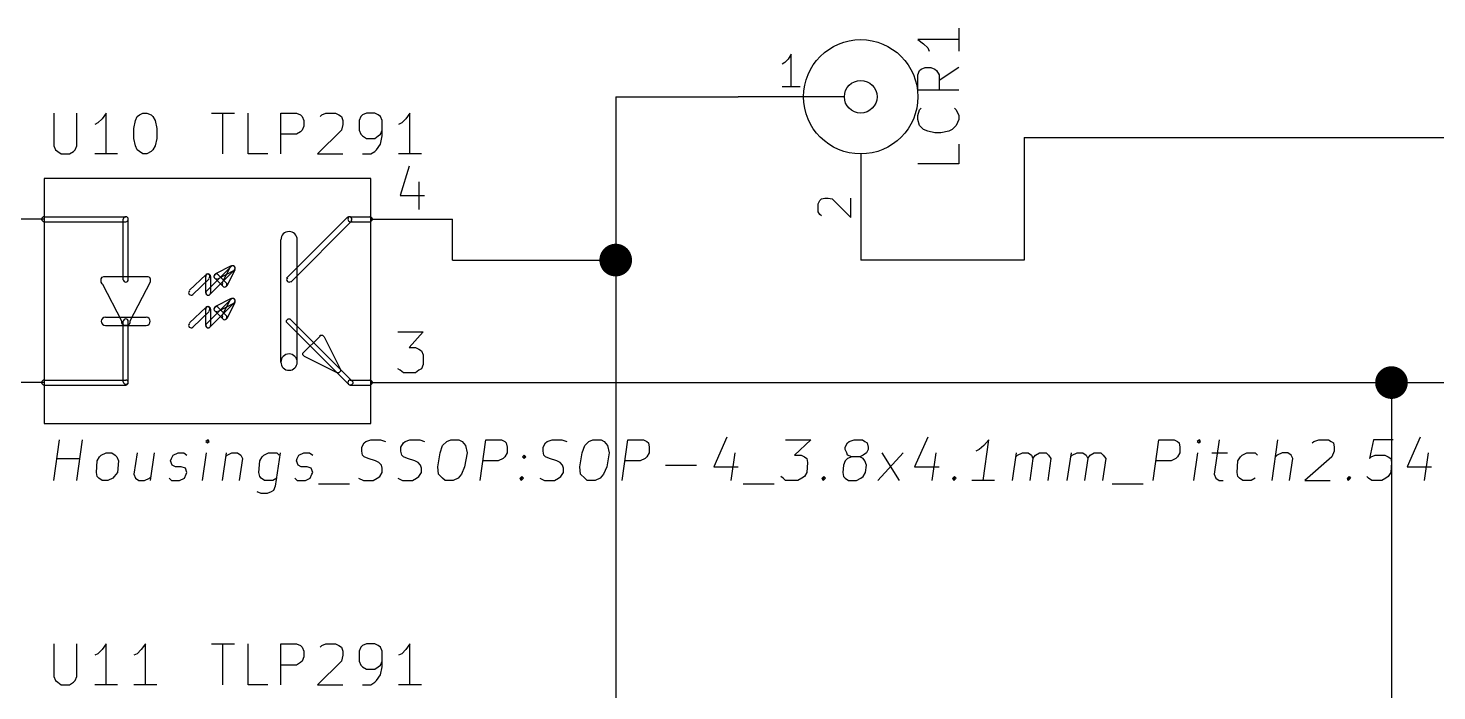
# Model space of a CAD drawing. Extents: x 10 to 287, y -200 to -10.
# Drawn here: x 191.27 to 235.09, y -55.31 to -34.7 of the extents above; entities that cross this region are included whole.
import ezdxf

# ---------------------------------------------------------------- set-up
doc = ezdxf.new("R2010")
doc.units = 0
doc.header["$MEASUREMENT"] = 0

msp = doc.modelspace()

# ---------------------------------------------------------------- linework, layer by layer
at = {"layer": 'Cyan 2'}
for p, q in [((220.218, -35.052), (218.948, -35.052)), ((218.948, -35.052), (219.126, -35.179)), ((220.218, -34.6964), (220.218, -35.4076)), ((219.126, -35.179), (219.253, -35.306)), ((219.253, -35.306), (219.304, -35.4076)), ((219.05, -35.9664), (219.177, -35.9156)), ((219.177, -35.9156), (219.354, -35.9156)), ((219.354, -35.9156), (219.481, -35.9664)), ((220.218, -35.9156), (219.608, -36.322)), ((218.948, -36.1442), (218.999, -36.0172)), ((218.948, -36.6268), (218.948, -36.1442)), ((218.999, -36.0172), (219.05, -35.9664)), ((219.481, -35.9664), (219.532, -36.0172)), ((219.532, -36.0172), (219.608, -36.1442)), ((219.608, -36.1442), (219.608, -36.6268)), ((220.218, -36.6268), (218.948, -36.6268)), ((218.948, -37.4142), (218.999, -37.2364)), ((218.999, -37.2364), (219.05, -37.1856)), ((220.091, -37.1856), (220.142, -37.2364)), ((220.142, -37.2364), (220.218, -37.4142)), ((192.075, -37.338), (192.075, -38.354)), ((192.786, -38.354), (192.786, -37.338)), ((193.446, -37.6428), (193.345, -37.6936)), ((193.573, -37.5158), (193.446, -37.6428)), ((193.7, -37.338), (193.573, -37.5158)), ((193.7, -38.608), (193.7, -37.338)), ((194.564, -37.8206), (194.615, -37.5666)), ((194.615, -37.5666), (194.666, -37.4396)), ((194.666, -37.4396), (194.742, -37.3888)), ((194.742, -37.3888), (194.843, -37.338)), ((194.843, -37.338), (194.97, -37.338)), ((194.97, -37.338), (195.097, -37.3888)), ((195.097, -37.3888), (195.148, -37.4396)), ((195.148, -37.4396), (195.224, -37.5666)), ((195.224, -37.5666), (195.275, -37.8206)), ((196.977, -37.338), (197.688, -37.338)), ((197.333, -38.608), (197.333, -37.338)), ((198.12, -38.608), (198.12, -37.338)), ((199.136, -38.608), (199.136, -37.338)), ((199.136, -37.338), (199.619, -37.338)), ((199.619, -37.338), (199.746, -37.3888)), ((199.746, -37.3888), (199.796, -37.4396)), ((199.796, -37.4396), (199.847, -37.5666)), ((199.847, -37.5666), (199.847, -37.7444)), ((200.355, -37.4396), (200.406, -37.3888)), ((200.406, -37.3888), (200.533, -37.338)), ((200.533, -37.338), (200.838, -37.338)), ((200.838, -37.338), (200.939, -37.3888)), ((200.939, -37.3888), (201.016, -37.4396)), ((201.016, -37.4396), (201.066, -37.5666)), ((201.066, -37.5666), (201.066, -37.6936)), ((201.625, -37.4396), (201.574, -37.5666)), ((201.574, -37.5666), (201.574, -37.8714)), ((201.676, -37.3888), (201.625, -37.4396)), ((201.803, -37.338), (201.676, -37.3888)), ((202.057, -37.338), (201.803, -37.338)), ((202.159, -37.3888), (202.057, -37.338)), ((202.235, -37.4396), (202.159, -37.3888)), ((202.286, -37.5666), (202.235, -37.4396)), ((202.286, -38.0492), (202.286, -37.5666)), ((202.895, -37.6428), (202.794, -37.6936)), ((203.022, -37.5158), (202.895, -37.6428)), ((203.149, -37.338), (203.022, -37.5158)), ((203.149, -38.608), (203.149, -37.338)), ((218.948, -37.5412), (218.948, -37.4142)), ((218.999, -37.719), (218.948, -37.5412)), ((220.218, -37.5412), (220.142, -37.719)), ((220.218, -37.4142), (220.218, -37.5412)), ((194.564, -38.1254), (194.564, -37.8206)), ((195.275, -37.8206), (195.275, -38.1254)), ((199.619, -37.9984), (199.136, -37.9984)), ((199.746, -37.9222), (199.619, -37.9984)), ((199.796, -37.8714), (199.746, -37.9222)), ((199.847, -37.7444), (199.796, -37.8714)), ((201.016, -37.8714), (200.279, -38.608)), ((201.066, -37.6936), (201.016, -37.8714)), ((201.574, -37.8714), (201.625, -37.9984)), ((201.625, -37.9984), (201.676, -38.0492)), ((201.676, -38.0492), (201.803, -38.1254)), ((202.057, -38.1254), (202.159, -38.0492)), ((202.159, -38.0492), (202.235, -37.9984)), ((202.235, -37.9984), (202.286, -37.8714)), ((202.235, -38.3032), (202.286, -38.0492)), ((219.126, -37.846), (218.999, -37.719)), ((219.253, -37.8968), (219.126, -37.846)), ((219.481, -37.9476), (219.253, -37.8968)), ((219.659, -37.9476), (219.481, -37.9476)), ((219.913, -37.8968), (219.659, -37.9476)), ((220.015, -37.846), (219.913, -37.8968)), ((220.142, -37.719), (220.015, -37.846)), ((192.075, -38.354), (192.126, -38.481)), ((192.126, -38.481), (192.202, -38.5318)), ((192.202, -38.5318), (192.303, -38.608)), ((192.557, -38.608), (192.684, -38.5318)), ((192.684, -38.5318), (192.735, -38.481)), ((192.735, -38.481), (192.786, -38.354)), ((194.615, -38.354), (194.564, -38.1254)), ((194.666, -38.481), (194.615, -38.354)), ((194.742, -38.5318), (194.666, -38.481)), ((194.843, -38.608), (194.742, -38.5318)), ((195.097, -38.5318), (194.97, -38.608)), ((195.148, -38.481), (195.097, -38.5318)), ((195.224, -38.354), (195.148, -38.481)), ((195.275, -38.1254), (195.224, -38.354)), ((201.803, -38.1254), (202.057, -38.1254)), ((201.93, -38.608), (202.057, -38.5318)), ((202.057, -38.5318), (202.108, -38.481)), ((202.108, -38.481), (202.235, -38.3032)), ((220.218, -38.3032), (220.218, -38.9128)), ((192.303, -38.608), (192.557, -38.608)), ((194.056, -38.608), (193.345, -38.608)), ((194.97, -38.608), (194.843, -38.608)), ((198.73, -38.608), (198.12, -38.608)), ((200.279, -38.608), (201.066, -38.608)), ((201.676, -38.608), (201.93, -38.608)), ((203.505, -38.608), (202.794, -38.608)), ((220.218, -38.9128), (218.948, -38.9128)), ((192.075, -53.848), (192.075, -54.864)), ((192.786, -54.864), (192.786, -53.848)), ((193.7, -53.848), (193.573, -54.0258)), ((193.7, -55.118), (193.7, -53.848)), ((194.92, -53.848), (194.793, -54.0258)), ((194.92, -55.118), (194.92, -53.848)), ((196.977, -53.848), (197.688, -53.848)), ((197.333, -55.118), (197.333, -53.848)), ((198.12, -55.118), (198.12, -53.848)), ((199.136, -55.118), (199.136, -53.848)), ((199.136, -53.848), (199.619, -53.848)), ((199.619, -53.848), (199.746, -53.8988)), ((200.406, -53.8988), (200.533, -53.848)), ((200.533, -53.848), (200.838, -53.848)), ((200.838, -53.848), (200.939, -53.8988)), ((201.803, -53.848), (201.676, -53.8988)), ((202.057, -53.848), (201.803, -53.848)), ((202.159, -53.8988), (202.057, -53.848)), ((203.149, -53.848), (203.022, -54.0258)), ((203.149, -55.118), (203.149, -53.848)), ((193.446, -54.1528), (193.345, -54.2036)), ((193.573, -54.0258), (193.446, -54.1528)), ((194.666, -54.1528), (194.564, -54.2036)), ((194.793, -54.0258), (194.666, -54.1528)), ((199.746, -53.8988), (199.796, -53.9496)), ((199.796, -53.9496), (199.847, -54.0766)), ((199.847, -54.2544), (199.796, -54.3814)), ((199.847, -54.0766), (199.847, -54.2544)), ((200.355, -53.9496), (200.406, -53.8988)), ((200.939, -53.8988), (201.016, -53.9496)), ((201.016, -53.9496), (201.066, -54.0766)), ((201.066, -54.2036), (201.016, -54.3814)), ((201.066, -54.0766), (201.066, -54.2036)), ((201.625, -53.9496), (201.574, -54.0766)), ((201.574, -54.0766), (201.574, -54.3814)), ((201.676, -53.8988), (201.625, -53.9496)), ((202.235, -53.9496), (202.159, -53.8988)), ((202.286, -54.0766), (202.235, -53.9496)), ((202.286, -54.5592), (202.286, -54.0766)), ((202.895, -54.1528), (202.794, -54.2036)), ((203.022, -54.0258), (202.895, -54.1528)), ((199.619, -54.5084), (199.136, -54.5084)), ((199.746, -54.4322), (199.619, -54.5084)), ((199.796, -54.3814), (199.746, -54.4322)), ((201.016, -54.3814), (200.279, -55.118)), ((201.574, -54.3814), (201.625, -54.5084)), ((201.625, -54.5084), (201.676, -54.5592)), ((201.676, -54.5592), (201.803, -54.6354)), ((201.803, -54.6354), (202.057, -54.6354)), ((202.057, -54.6354), (202.159, -54.5592)), ((202.159, -54.5592), (202.235, -54.5084)), ((202.235, -54.5084), (202.286, -54.3814)), ((202.235, -54.8132), (202.286, -54.5592)), ((192.075, -54.864), (192.126, -54.991)), ((192.126, -54.991), (192.202, -55.0418)), ((192.202, -55.0418), (192.303, -55.118)), ((192.303, -55.118), (192.557, -55.118)), ((192.557, -55.118), (192.684, -55.0418)), ((192.684, -55.0418), (192.735, -54.991)), ((192.735, -54.991), (192.786, -54.864)), ((194.056, -55.118), (193.345, -55.118)), ((195.275, -55.118), (194.564, -55.118)), ((198.73, -55.118), (198.12, -55.118)), ((200.279, -55.118), (201.066, -55.118)), ((201.676, -55.118), (201.93, -55.118)), ((201.93, -55.118), (202.057, -55.0418)), ((202.057, -55.0418), (202.108, -54.991)), ((202.108, -54.991), (202.235, -54.8132)), ((203.505, -55.118), (202.794, -55.118))]:
    msp.add_line(p, q, dxfattribs=at)
at = {"layer": 'Green 2'}
for p, q in [((209.55, -36.83), (209.55, -73.66)), ((209.55, -36.83), (213.36, -36.83)), ((222.25, -38.1), (222.25, -41.91)), ((222.25, -38.1), (242.57, -38.1)), ((204.47, -41.91), (204.47, -40.64)), ((204.47, -41.91), (209.55, -41.91)), ((222.25, -41.91), (217.17, -41.91)), ((204.47, -45.72), (265.43, -45.72)), ((233.68, -45.72), (233.68, -78.74))]:
    msp.add_line(p, q, dxfattribs=at)
at = {"layer": 'Green 2', "const_width": 0.508}
for points in [[(209.296, -41.91, 1), (209.804, -41.91, 1)], [(233.426, -45.72, 1), (233.934, -45.72, 1)]]:
    msp.add_lwpolyline(points, format="xyb", close=True, dxfattribs=at)
at = {"layer": 'L.Yellow'}
for p, q in [((191.77, -39.37), (191.77, -46.99)), ((201.93, -39.37), (191.77, -39.37)), ((201.93, -46.99), (201.93, -39.37)), ((191.77, -46.99), (201.93, -46.99))]:
    msp.add_line(p, q, dxfattribs=at)
at = {"layer": 'Magenta 2'}
for p, q in [((192.075, -48.768), (192.253, -47.498)), ((192.786, -48.768), (192.964, -47.498)), ((196.875, -47.498), (196.799, -47.5488)), ((196.799, -47.5488), (196.85, -47.5996)), ((196.875, -47.498), (196.85, -47.5996)), ((196.85, -47.5996), (196.901, -47.5488)), ((196.901, -47.5488), (196.875, -47.498)), ((201.651, -47.7266), (201.727, -47.5996)), ((201.651, -47.8536), (201.651, -47.7266)), ((201.727, -47.5996), (201.778, -47.5488)), ((201.778, -47.5488), (201.93, -47.498)), ((201.93, -47.498), (202.235, -47.498)), ((202.235, -47.498), (202.387, -47.5488)), ((202.87, -47.7266), (202.946, -47.5996)), ((202.87, -47.8536), (202.87, -47.7266)), ((202.946, -47.5996), (202.997, -47.5488)), ((202.997, -47.5488), (203.149, -47.498)), ((203.149, -47.498), (203.454, -47.498)), ((203.454, -47.498), (203.606, -47.5488)), ((204.089, -47.9044), (204.165, -47.6758)), ((204.165, -47.6758), (204.292, -47.5488)), ((204.292, -47.5488), (204.419, -47.498)), ((204.419, -47.498), (204.673, -47.498)), ((204.673, -47.498), (204.775, -47.5488)), ((204.775, -47.5488), (204.876, -47.6758)), ((204.876, -47.6758), (204.927, -47.9044)), ((205.334, -48.768), (205.511, -47.498)), ((205.511, -47.498), (205.994, -47.498)), ((205.994, -47.498), (206.096, -47.5488)), ((206.096, -47.5488), (206.146, -47.5996)), ((206.146, -47.5996), (206.172, -47.7266)), ((206.172, -47.7266), (206.172, -47.9044)), ((207.289, -47.7266), (207.366, -47.5996)), ((207.289, -47.8536), (207.289, -47.7266)), ((207.366, -47.5996), (207.416, -47.5488)), ((207.416, -47.5488), (207.569, -47.498)), ((207.569, -47.498), (207.874, -47.498)), ((207.874, -47.498), (208.026, -47.5488)), ((208.509, -47.9044), (208.585, -47.6758)), ((208.585, -47.6758), (208.712, -47.5488)), ((208.712, -47.5488), (208.839, -47.498)), ((208.839, -47.498), (209.093, -47.498)), ((209.093, -47.498), (209.194, -47.5488)), ((209.194, -47.5488), (209.296, -47.6758)), ((209.296, -47.6758), (209.347, -47.9044)), ((209.753, -48.768), (209.931, -47.498)), ((209.931, -47.498), (210.414, -47.498)), ((210.414, -47.498), (210.515, -47.5488)), ((210.515, -47.5488), (210.566, -47.5996)), ((210.566, -47.5996), (210.591, -47.7266)), ((210.591, -47.7266), (210.591, -47.9044)), ((213.004, -47.4218), (212.598, -48.3362)), ((214.833, -47.498), (215.621, -47.498)), ((215.621, -47.498), (215.113, -47.9806)), ((216.687, -47.7266), (216.764, -47.5996)), ((216.687, -47.8028), (216.687, -47.7266)), ((216.764, -47.5996), (216.814, -47.5488)), ((216.814, -47.5488), (216.967, -47.498)), ((216.967, -47.498), (217.221, -47.498)), ((217.221, -47.498), (217.297, -47.5488)), ((217.297, -47.5488), (217.373, -47.5996)), ((217.373, -47.5996), (217.399, -47.7266)), ((217.399, -47.7266), (217.399, -47.8028)), ((219.253, -47.4218), (218.846, -48.3362)), ((221.005, -47.6758), (220.853, -47.8028)), ((220.98, -48.768), (221.158, -47.498)), ((221.158, -47.498), (221.005, -47.6758)), ((226.263, -48.768), (226.441, -47.498)), ((226.441, -47.498), (226.924, -47.498)), ((226.924, -47.498), (227.025, -47.5488)), ((227.025, -47.5488), (227.076, -47.5996)), ((227.076, -47.5996), (227.101, -47.7266)), ((227.101, -47.7266), (227.101, -47.9044)), ((227.711, -47.498), (227.635, -47.5488)), ((227.635, -47.5488), (227.686, -47.5996)), ((227.711, -47.498), (227.686, -47.5996)), ((227.686, -47.5996), (227.736, -47.5488)), ((227.736, -47.5488), (227.711, -47.498)), ((228.321, -47.498), (228.168, -48.5648)), ((229.972, -48.768), (230.149, -47.498)), ((231.216, -47.5996), (231.267, -47.5488)), ((231.267, -47.5488), (231.419, -47.498)), ((231.419, -47.498), (231.724, -47.498)), ((231.724, -47.498), (231.8, -47.5488)), ((231.8, -47.5488), (231.877, -47.5996)), ((231.877, -47.5996), (231.902, -47.7266)), ((231.902, -47.7266), (231.902, -47.8536)), ((233.121, -47.498), (232.994, -48.0822)), ((233.731, -47.498), (233.121, -47.498)), ((234.569, -47.4218), (234.163, -48.3362)), ((192.176, -48.0822), (192.888, -48.0822)), ((193.396, -48.514), (193.421, -48.1584)), ((193.421, -48.1584), (193.497, -48.0314)), ((193.497, -48.0314), (193.548, -47.9806)), ((193.548, -47.9806), (193.7, -47.9044)), ((193.7, -47.9044), (193.878, -47.9044)), ((193.878, -47.9044), (193.98, -47.9806)), ((193.98, -47.9806), (194.031, -48.0314)), ((194.031, -48.0314), (194.081, -48.1584)), ((194.081, -48.1584), (194.056, -48.514)), ((194.666, -47.9044), (194.564, -48.5648)), ((195.199, -47.9044), (195.072, -48.768)), ((195.707, -48.1584), (195.732, -48.0822)), ((195.758, -48.2854), (195.707, -48.1584)), ((195.732, -48.0822), (195.783, -47.9806)), ((195.783, -47.9806), (195.936, -47.9044)), ((195.936, -47.9044), (196.113, -47.9044)), ((196.113, -47.9044), (196.215, -47.9806)), ((196.698, -48.768), (196.825, -47.9044)), ((197.434, -47.9044), (197.307, -48.768)), ((197.409, -48.0314), (197.46, -47.9806)), ((197.46, -47.9806), (197.612, -47.9044)), ((197.612, -47.9044), (197.79, -47.9044)), ((197.79, -47.9044), (197.891, -47.9806)), ((197.942, -48.0822), (197.841, -48.768)), ((197.891, -47.9806), (197.942, -48.0822)), ((198.45, -48.514), (198.476, -48.1584)), ((198.476, -48.1584), (198.552, -48.0314)), ((198.552, -48.0314), (198.603, -47.9806)), ((198.603, -47.9806), (198.755, -47.9044)), ((198.755, -47.9044), (199.009, -47.9044)), ((199.111, -47.9044), (198.958, -48.9458)), ((199.009, -47.9044), (199.085, -47.9806)), ((199.619, -48.1584), (199.644, -48.0822)), ((199.669, -48.2854), (199.619, -48.1584)), ((199.644, -48.0822), (199.695, -47.9806)), ((199.695, -47.9806), (199.847, -47.9044)), ((199.847, -47.9044), (200.025, -47.9044)), ((200.025, -47.9044), (200.127, -47.9806)), ((201.676, -47.9806), (201.651, -47.8536)), ((201.727, -48.0314), (201.676, -47.9806)), ((201.854, -48.0822), (201.727, -48.0314)), ((202.082, -48.1584), (201.854, -48.0822)), ((202.184, -48.2092), (202.082, -48.1584)), ((202.895, -47.9806), (202.87, -47.8536)), ((202.946, -48.0314), (202.895, -47.9806)), ((203.073, -48.0822), (202.946, -48.0314)), ((203.302, -48.1584), (203.073, -48.0822)), ((203.403, -48.2092), (203.302, -48.1584)), ((204.013, -48.3362), (204.089, -47.9044)), ((204.927, -47.9044), (204.851, -48.3362)), ((205.892, -48.1584), (205.41, -48.1584)), ((206.045, -48.0822), (205.892, -48.1584)), ((206.096, -48.0314), (206.045, -48.0822)), ((206.172, -47.9044), (206.096, -48.0314)), ((206.654, -48.0314), (206.705, -47.9806)), ((206.705, -48.0822), (206.654, -48.0314)), ((206.705, -47.9806), (206.756, -48.0314)), ((206.705, -47.9806), (206.705, -48.0822)), ((206.756, -48.0314), (206.705, -48.0822)), ((207.315, -47.9806), (207.289, -47.8536)), ((207.366, -48.0314), (207.315, -47.9806)), ((207.493, -48.0822), (207.366, -48.0314)), ((207.721, -48.1584), (207.493, -48.0822)), ((207.823, -48.2092), (207.721, -48.1584)), ((208.432, -48.3362), (208.509, -47.9044)), ((209.347, -47.9044), (209.271, -48.3362)), ((210.312, -48.1584), (209.829, -48.1584)), ((210.464, -48.0822), (210.312, -48.1584)), ((210.515, -48.0314), (210.464, -48.0822)), ((210.591, -47.9044), (210.515, -48.0314)), ((213.258, -47.9044), (213.131, -48.768)), ((215.113, -47.9806), (215.316, -47.9806)), ((215.316, -47.9806), (215.417, -48.0314)), ((215.417, -48.0314), (215.494, -48.0822)), ((215.494, -48.0822), (215.519, -48.2092)), ((216.687, -48.1584), (216.637, -48.2854)), ((216.738, -47.9044), (216.687, -47.8028)), ((216.764, -48.0822), (216.687, -48.1584)), ((216.764, -47.9806), (216.738, -47.9044)), ((216.891, -48.0314), (216.764, -47.9806)), ((216.891, -48.0314), (216.764, -48.0822)), ((217.145, -48.0314), (216.891, -48.0314)), ((217.246, -47.9806), (217.145, -48.0314)), ((217.246, -48.0822), (217.145, -48.0314)), ((217.348, -47.9044), (217.246, -47.9806)), ((217.297, -48.1584), (217.246, -48.0822)), ((217.348, -48.2854), (217.297, -48.1584)), ((217.399, -47.8028), (217.348, -47.9044)), ((217.703, -48.768), (218.491, -47.9044)), ((217.83, -47.9044), (218.364, -48.768)), ((219.507, -47.9044), (219.38, -48.768)), ((220.853, -47.8028), (220.751, -47.8536)), ((221.894, -48.768), (222.021, -47.9044)), ((221.996, -48.0314), (222.047, -47.9806)), ((222.047, -47.9806), (222.199, -47.9044)), ((222.199, -47.9044), (222.377, -47.9044)), ((222.377, -47.9044), (222.479, -47.9806)), ((222.529, -48.0822), (222.428, -48.768)), ((222.479, -47.9806), (222.529, -48.0822)), ((222.529, -48.0822), (222.606, -47.9806)), ((222.606, -47.9806), (222.733, -47.9044)), ((222.733, -47.9044), (222.936, -47.9044)), ((222.936, -47.9044), (223.012, -47.9806)), ((223.088, -48.0822), (222.987, -48.768)), ((223.012, -47.9806), (223.088, -48.0822)), ((223.596, -48.768), (223.723, -47.9044)), ((223.698, -48.0314), (223.749, -47.9806)), ((223.749, -47.9806), (223.901, -47.9044)), ((223.901, -47.9044), (224.079, -47.9044)), ((224.079, -47.9044), (224.18, -47.9806)), ((224.231, -48.0822), (224.13, -48.768)), ((224.18, -47.9806), (224.231, -48.0822)), ((224.231, -48.0822), (224.307, -47.9806)), ((224.307, -47.9806), (224.434, -47.9044)), ((224.434, -47.9044), (224.638, -47.9044)), ((224.638, -47.9044), (224.714, -47.9806)), ((224.79, -48.0822), (224.688, -48.768)), ((224.714, -47.9806), (224.79, -48.0822)), ((226.822, -48.1584), (226.339, -48.1584)), ((226.974, -48.0822), (226.822, -48.1584)), ((227.025, -48.0314), (226.974, -48.0822)), ((227.101, -47.9044), (227.025, -48.0314)), ((227.533, -48.768), (227.66, -47.9044)), ((228.092, -47.9044), (228.575, -47.9044)), ((228.879, -48.514), (228.905, -48.1584)), ((228.905, -48.1584), (228.981, -48.0314)), ((228.981, -48.0314), (229.032, -47.9806)), ((229.032, -47.9806), (229.184, -47.9044)), ((229.184, -47.9044), (229.438, -47.9044)), ((229.438, -47.9044), (229.514, -47.9806)), ((230.124, -47.9806), (230.073, -48.0314)), ((230.276, -47.9044), (230.124, -47.9806)), ((230.454, -47.9044), (230.276, -47.9044)), ((230.556, -47.9806), (230.454, -47.9044)), ((230.505, -48.768), (230.607, -48.0822)), ((230.607, -48.0822), (230.556, -47.9806)), ((231.826, -48.0314), (230.988, -48.768)), ((231.902, -47.8536), (231.826, -48.0314)), ((232.994, -48.0822), (233.045, -48.0314)), ((233.045, -48.0314), (233.172, -47.9806)), ((233.172, -47.9806), (233.477, -47.9806)), ((233.477, -47.9806), (233.578, -48.0314)), ((233.578, -48.0314), (233.655, -48.0822)), ((233.655, -48.0822), (233.68, -48.2092)), ((234.823, -47.9044), (234.696, -48.768)), ((193.421, -48.641), (193.396, -48.514)), ((194.056, -48.514), (193.954, -48.641)), ((194.564, -48.5648), (194.615, -48.6918)), ((195.859, -48.3362), (195.758, -48.2854)), ((196.037, -48.3362), (195.859, -48.3362)), ((196.164, -48.387), (196.037, -48.3362)), ((196.139, -48.6918), (196.19, -48.5648)), ((196.215, -48.514), (196.164, -48.387)), ((196.19, -48.5648), (196.215, -48.514)), ((198.476, -48.641), (198.45, -48.514)), ((199.771, -48.3362), (199.669, -48.2854)), ((199.949, -48.3362), (199.771, -48.3362)), ((200.076, -48.387), (199.949, -48.3362)), ((200.05, -48.6918), (200.101, -48.5648)), ((200.127, -48.514), (200.076, -48.387)), ((200.101, -48.5648), (200.127, -48.514)), ((202.26, -48.2854), (202.184, -48.2092)), ((202.209, -48.641), (202.286, -48.514)), ((202.286, -48.387), (202.26, -48.2854)), ((202.286, -48.514), (202.286, -48.387)), ((203.479, -48.2854), (203.403, -48.2092)), ((203.429, -48.641), (203.505, -48.514)), ((203.505, -48.387), (203.479, -48.2854)), ((203.505, -48.514), (203.505, -48.387)), ((204.038, -48.5648), (204.013, -48.3362)), ((204.165, -48.6918), (204.038, -48.5648)), ((204.749, -48.5648), (204.648, -48.6918)), ((204.851, -48.3362), (204.749, -48.5648)), ((207.899, -48.2854), (207.823, -48.2092)), ((207.848, -48.641), (207.924, -48.514)), ((207.924, -48.387), (207.899, -48.2854)), ((207.924, -48.514), (207.924, -48.387)), ((208.458, -48.5648), (208.432, -48.3362)), ((208.585, -48.6918), (208.458, -48.5648)), ((209.169, -48.5648), (209.067, -48.6918)), ((209.271, -48.3362), (209.169, -48.5648)), ((211.099, -48.2854), (212.065, -48.2854)), ((212.598, -48.3362), (213.36, -48.3362)), ((215.494, -48.514), (215.417, -48.641)), ((215.519, -48.2092), (215.494, -48.514)), ((216.637, -48.2854), (216.611, -48.514)), ((216.611, -48.514), (216.637, -48.641)), ((217.246, -48.641), (217.322, -48.514)), ((217.322, -48.514), (217.348, -48.2854)), ((218.846, -48.3362), (219.608, -48.3362)), ((228.168, -48.5648), (228.219, -48.6918)), ((228.905, -48.641), (228.879, -48.514)), ((233.655, -48.514), (233.578, -48.641)), ((233.68, -48.2092), (233.655, -48.514)), ((234.163, -48.3362), (234.925, -48.3362)), ((193.472, -48.6918), (193.421, -48.641)), ((193.573, -48.768), (193.472, -48.6918)), ((193.751, -48.768), (193.573, -48.768)), ((193.904, -48.6918), (193.751, -48.768)), ((193.954, -48.641), (193.904, -48.6918)), ((194.615, -48.6918), (194.716, -48.768)), ((194.716, -48.768), (194.894, -48.768)), ((194.894, -48.768), (195.047, -48.6918)), ((195.047, -48.6918), (195.097, -48.641)), ((195.656, -48.6918), (195.732, -48.768)), ((195.732, -48.768), (195.986, -48.768)), ((195.986, -48.768), (196.139, -48.6918)), ((198.526, -48.6918), (198.476, -48.641)), ((198.628, -48.768), (198.526, -48.6918)), ((198.882, -48.768), (198.628, -48.768)), ((198.907, -49.0728), (198.831, -49.1236)), ((199.009, -48.6918), (198.882, -48.768)), ((198.958, -48.9458), (198.907, -49.0728)), ((199.568, -48.6918), (199.644, -48.768)), ((199.644, -48.768), (199.898, -48.768)), ((199.898, -48.768), (200.05, -48.6918)), ((200.304, -48.8696), (201.27, -48.8696)), ((201.549, -48.6918), (201.701, -48.768)), ((201.701, -48.768), (202.006, -48.768)), ((202.006, -48.768), (202.133, -48.6918)), ((202.133, -48.6918), (202.209, -48.641)), ((202.768, -48.6918), (202.921, -48.768)), ((202.921, -48.768), (203.225, -48.768)), ((203.225, -48.768), (203.352, -48.6918)), ((203.352, -48.6918), (203.429, -48.641)), ((204.241, -48.768), (204.165, -48.6918)), ((204.495, -48.768), (204.241, -48.768)), ((204.648, -48.6918), (204.495, -48.768)), ((206.578, -48.6918), (206.629, -48.641)), ((206.604, -48.768), (206.578, -48.6918)), ((206.629, -48.641), (206.604, -48.768)), ((206.68, -48.6918), (206.604, -48.768)), ((206.629, -48.641), (206.68, -48.6918)), ((207.188, -48.6918), (207.34, -48.768)), ((207.34, -48.768), (207.645, -48.768)), ((207.645, -48.768), (207.772, -48.6918)), ((207.772, -48.6918), (207.848, -48.641)), ((208.661, -48.768), (208.585, -48.6918)), ((208.915, -48.768), (208.661, -48.768)), ((209.067, -48.6918), (208.915, -48.768)), ((213.512, -48.8696), (214.478, -48.8696)), ((214.757, -48.6918), (214.681, -48.641)), ((214.833, -48.768), (214.757, -48.6918)), ((215.214, -48.768), (214.833, -48.768)), ((215.341, -48.6918), (215.214, -48.768)), ((215.417, -48.641), (215.341, -48.6918)), ((215.976, -48.6918), (216.027, -48.641)), ((216.002, -48.768), (215.976, -48.6918)), ((216.027, -48.641), (216.002, -48.768)), ((216.078, -48.6918), (216.002, -48.768)), ((216.027, -48.641), (216.078, -48.6918)), ((216.637, -48.641), (216.687, -48.6918)), ((216.687, -48.6918), (216.789, -48.768)), ((216.789, -48.768), (217.043, -48.768)), ((217.043, -48.768), (217.17, -48.6918)), ((217.17, -48.6918), (217.246, -48.641)), ((220.04, -48.6918), (220.091, -48.641)), ((220.066, -48.768), (220.04, -48.6918)), ((220.091, -48.641), (220.066, -48.768)), ((220.142, -48.6918), (220.066, -48.768)), ((220.091, -48.641), (220.142, -48.6918)), ((221.336, -48.768), (220.624, -48.768)), ((224.993, -48.8696), (225.958, -48.8696)), ((228.219, -48.6918), (228.321, -48.768)), ((228.321, -48.768), (228.448, -48.768)), ((228.956, -48.6918), (228.905, -48.641)), ((229.057, -48.768), (228.956, -48.6918)), ((229.311, -48.768), (229.057, -48.768)), ((229.438, -48.6918), (229.311, -48.768)), ((230.988, -48.768), (231.775, -48.768)), ((232.308, -48.6918), (232.359, -48.641)), ((232.334, -48.768), (232.308, -48.6918)), ((232.359, -48.641), (232.334, -48.768)), ((232.41, -48.6918), (232.334, -48.768)), ((232.359, -48.641), (232.41, -48.6918)), ((232.969, -48.6918), (232.918, -48.641)), ((233.07, -48.768), (232.969, -48.6918)), ((233.375, -48.768), (233.07, -48.768)), ((233.502, -48.6918), (233.375, -48.768)), ((233.578, -48.641), (233.502, -48.6918)), ((198.526, -49.1744), (198.399, -49.1236)), ((198.704, -49.1744), (198.526, -49.1744)), ((198.831, -49.1236), (198.704, -49.1744))]:
    msp.add_line(p, q, dxfattribs=at)
at = {"layer": 'Red 2'}
for p, q in [((214.808, -35.7632), (214.732, -35.814)), ((214.909, -35.6616), (214.808, -35.7632)), ((215.011, -35.5092), (214.909, -35.6616)), ((215.011, -36.5252), (215.011, -35.5092)), ((215.29, -36.5252), (214.732, -36.5252)), ((216.662, -36.83), (213.36, -36.83)), ((203.124, -38.989), (202.844, -39.9034)), ((217.17, -38.608), (217.17, -41.91)), ((191.77, -39.37), (191.77, -46.99)), ((201.93, -39.37), (191.77, -39.37)), ((201.93, -46.99), (201.93, -39.37)), ((203.429, -39.4716), (203.429, -40.3352)), ((202.844, -39.9034), (203.606, -39.9034)), ((215.849, -40.1574), (215.9, -40.0558)), ((215.849, -40.4114), (215.849, -40.1574)), ((215.9, -40.0558), (215.951, -40.005)), ((215.951, -40.005), (216.052, -39.9796)), ((216.052, -39.9796), (216.154, -39.9796)), ((216.154, -39.9796), (216.281, -40.005)), ((216.281, -40.005), (216.865, -40.5892)), ((216.865, -40.5892), (216.865, -39.9796)), ((191.77, -40.64), (189.23, -40.64)), ((191.77, -40.5638), (194.31, -40.5638)), ((191.77, -40.7162), (194.31, -40.7162)), ((194.234, -42.5196), (194.234, -40.64)), ((194.386, -42.5196), (194.386, -40.64)), ((199.314, -42.4688), (201.219, -40.5638)), ((199.441, -42.5958), (201.346, -40.6908)), ((201.295, -40.5638), (201.905, -40.5638)), ((201.295, -40.7162), (201.905, -40.7162)), ((201.93, -40.64), (204.47, -40.64)), ((215.9, -40.4876), (215.849, -40.4114)), ((215.951, -40.5384), (215.9, -40.4876)), ((199.136, -45.085), (199.136, -41.275)), ((199.644, -45.085), (199.644, -41.275)), ((193.548, -42.4942), (193.573, -42.4434)), ((193.548, -42.5958), (193.548, -42.4942)), ((193.573, -42.4434), (193.624, -42.418)), ((193.624, -42.418), (194.996, -42.418)), ((194.996, -42.418), (195.047, -42.4434)), ((195.047, -42.4434), (195.072, -42.4942)), ((195.072, -42.4942), (195.072, -42.5958)), ((196.291, -42.8498), (196.799, -42.3672)), ((196.393, -42.9768), (196.901, -42.4942)), ((196.799, -42.926), (196.799, -42.418)), ((196.825, -42.8752), (197.587, -42.1132)), ((196.926, -42.9768), (197.688, -42.2148)), ((196.952, -42.926), (196.952, -42.418)), ((197.079, -42.4688), (197.333, -42.7228)), ((197.587, -42.0878), (197.104, -42.3418)), ((197.663, -42.2402), (197.18, -42.4942)), ((197.18, -42.3672), (197.434, -42.6212)), ((197.307, -42.6212), (197.561, -42.1386)), ((197.46, -42.6974), (197.714, -42.2148)), ((193.573, -42.6466), (193.548, -42.5958)), ((193.599, -42.672), (193.573, -42.6466)), ((194.183, -43.815), (193.599, -42.672)), ((195.072, -42.5958), (194.437, -43.815)), ((196.825, -43.8912), (197.587, -43.1292)), ((196.926, -43.9928), (197.688, -43.2308)), ((197.587, -43.1038), (197.104, -43.3578)), ((197.663, -43.2562), (197.18, -43.5102)), ((197.307, -43.6372), (197.561, -43.1546)), ((197.46, -43.7134), (197.714, -43.2308)), ((193.675, -43.688), (194.945, -43.688)), ((194.183, -43.8658), (194.183, -43.815)), ((194.234, -45.6946), (194.234, -43.815)), ((194.386, -45.6946), (194.386, -43.815)), ((194.437, -43.815), (194.437, -43.8658)), ((196.291, -43.8658), (196.799, -43.3832)), ((196.393, -43.9928), (196.901, -43.5102)), ((196.799, -43.942), (196.799, -43.434)), ((196.952, -43.942), (196.952, -43.434)), ((197.079, -43.4848), (197.333, -43.7388)), ((197.18, -43.3832), (197.434, -43.6372)), ((199.314, -43.7896), (199.365, -43.7388)), ((199.314, -43.8404), (199.314, -43.7896)), ((199.365, -43.7388), (199.415, -43.7388)), ((199.415, -43.7388), (201.371, -45.6946)), ((193.675, -43.942), (194.945, -43.942)), ((194.208, -43.9166), (194.183, -43.8658)), ((194.259, -43.942), (194.208, -43.9166)), ((194.361, -43.942), (194.259, -43.942)), ((194.412, -43.9166), (194.361, -43.942)), ((194.437, -43.8658), (194.412, -43.9166)), ((201.27, -45.7962), (199.314, -43.8404)), ((200.355, -44.2722), (200.355, -44.2468)), ((200.355, -44.2468), (200.431, -44.2468)), ((200.431, -44.2468), (200.482, -44.2976)), ((202.768, -44.1452), (203.556, -44.1452)), ((203.556, -44.1452), (203.124, -44.6278)), ((199.822, -44.8056), (200.355, -44.2722)), ((200.482, -44.2976), (200.99, -45.3136)), ((203.124, -44.6278), (203.327, -44.6278)), ((203.327, -44.6278), (203.429, -44.6786)), ((203.429, -44.6786), (203.505, -44.7294)), ((199.822, -44.8564), (199.822, -44.8056)), ((199.873, -44.9072), (199.822, -44.8564)), ((200.889, -45.4152), (199.873, -44.9072)), ((203.505, -44.7294), (203.556, -44.8564)), ((203.556, -44.8564), (203.556, -45.1612)), ((200.939, -45.4152), (200.889, -45.4152)), ((200.99, -45.3644), (200.939, -45.4152)), ((200.99, -45.3136), (200.99, -45.3644)), ((202.844, -45.339), (202.768, -45.2882)), ((202.946, -45.4152), (202.844, -45.339)), ((203.327, -45.4152), (202.946, -45.4152)), ((203.429, -45.339), (203.327, -45.4152)), ((203.505, -45.2882), (203.429, -45.339)), ((203.556, -45.1612), (203.505, -45.2882)), ((191.77, -45.72), (189.23, -45.72)), ((191.77, -45.6438), (194.31, -45.6438)), ((191.77, -45.7962), (194.31, -45.7962)), ((201.32, -45.7962), (201.27, -45.7962)), ((201.295, -45.6438), (201.905, -45.6438)), ((201.295, -45.7962), (201.905, -45.7962)), ((201.371, -45.7454), (201.32, -45.7962)), ((201.371, -45.6946), (201.371, -45.7454)), ((201.93, -45.72), (204.47, -45.72)), ((191.77, -46.99), (201.93, -46.99))]:
    msp.add_line(p, q, dxfattribs=at)
for radius in [1.778, 0.508]:
    msp.add_circle((217.17, -36.83), radius, dxfattribs=at)
for centre, radius, start, end in [((191.77, -40.64), 0.0762, 90, 270), ((194.31, -40.64), 0.0762, 360, 540), ((194.31, -40.64), 0.0762, 270, 450), ((201.27, -40.64), 0.0762, 315, 495), ((201.295, -40.64), 0.0762, 90, 270), ((201.905, -40.64), 0.0762, 270, 450), ((199.39, -41.275), 0.254, 360, 540), ((196.85, -42.418), 0.0762, 313.603, 493.603), ((196.875, -42.418), 0.0762, 360, 540), ((197.129, -42.418), 0.0762, 45, 225), ((197.129, -42.418), 0.0762, 476.565, 656.565), ((197.637, -42.164), 0.0762, 333.435, 513.435), ((197.637, -42.164), 0.0762, 315, 495), ((197.637, -42.164), 0.0762, 296.565, 476.565), ((199.39, -42.5196), 0.0762, 135, 315), ((194.31, -42.5196), 0.0762, 180, 360), ((196.342, -42.926), 0.0762, 133.603, 313.603), ((196.875, -42.926), 0.0762, 135, 315), ((196.875, -42.926), 0.0762, 180, 360), ((197.383, -42.672), 0.0762, 153.435, 333.435), ((197.383, -42.672), 0.0762, 225, 405), ((196.85, -43.434), 0.0762, 313.603, 493.603), ((196.875, -43.434), 0.0762, 360, 540), ((197.129, -43.434), 0.0762, 45, 225), ((197.129, -43.434), 0.0762, 476.565, 656.565), ((197.637, -43.18), 0.0762, 333.435, 513.435), ((197.637, -43.18), 0.0762, 315, 495), ((197.637, -43.18), 0.0762, 296.565, 476.565), ((193.675, -43.815), 0.127, 90, 270), ((194.31, -43.815), 0.0762, 360, 540), ((194.945, -43.815), 0.127, 270, 450), ((197.383, -43.688), 0.0762, 153.435, 333.435), ((197.383, -43.688), 0.0762, 225, 405), ((196.342, -43.942), 0.0762, 133.603, 313.603), ((196.875, -43.942), 0.0762, 135, 315), ((196.875, -43.942), 0.0762, 180, 360), ((199.39, -45.085), 0.254, 0, 180), ((199.39, -45.085), 0.254, 180, 360), ((199.39, -45.085), 0.254, 180, 360), ((191.77, -45.72), 0.0762, 90, 270), ((194.31, -45.6946), 0.0762, 180, 360), ((194.31, -45.72), 0.0762, 270, 450), ((201.295, -45.72), 0.0762, 90, 270), ((201.905, -45.72), 0.0762, 270, 450)]:
    msp.add_arc(centre, radius, start, end, dxfattribs=at)

doc.saveas('drawing.dxf')
